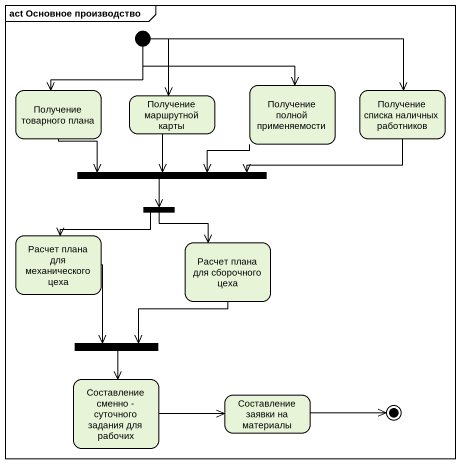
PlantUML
@startuml
mainframe act Основное производство
hide empty description
state "Получение товарного плана" as Получение_товарного_плана
state "Получение маршрутной карты" as Получение_маршрутной_карты
state "Получение полной применяемости" as Получение_полной
state "Получение списка наличных работников" as Получение_списка_наличных
state fork1 <<join>>
state fork2 <<fork>>
state "Расчет плана для механического цеха" as Расчет_плана_для
state "Расчет плана для сборочного цеха" as Расчет_плана_для_сборочного
state fork3 <<join>>
state "Составление сменно - суточного задания для рабочих" as Составление_сменно
state "Составление заявки на материалы" as Составление_заявки_на
[*] --> Получение_товарного_плана
[*] --> Получение_маршрутной_карты
[*] -right-> Получение_полной
[*] -right-> Получение_списка_наличных
Получение_товарного_плана -right-> fork1
Получение_маршрутной_карты --> fork1
Получение_полной -left-> fork1
Получение_списка_наличных -left-> fork1
fork1 --> fork2
fork2 -left-> Расчет_плана_для
fork2 --> Расчет_плана_для_сборочного
Расчет_плана_для --> fork3
Расчет_плана_для_сборочного --> fork3
fork3 --> Составление_сменно
Составление_сменно -right-> Составление_заявки_на
Составление_заявки_на -right-> [*]
@enduml
